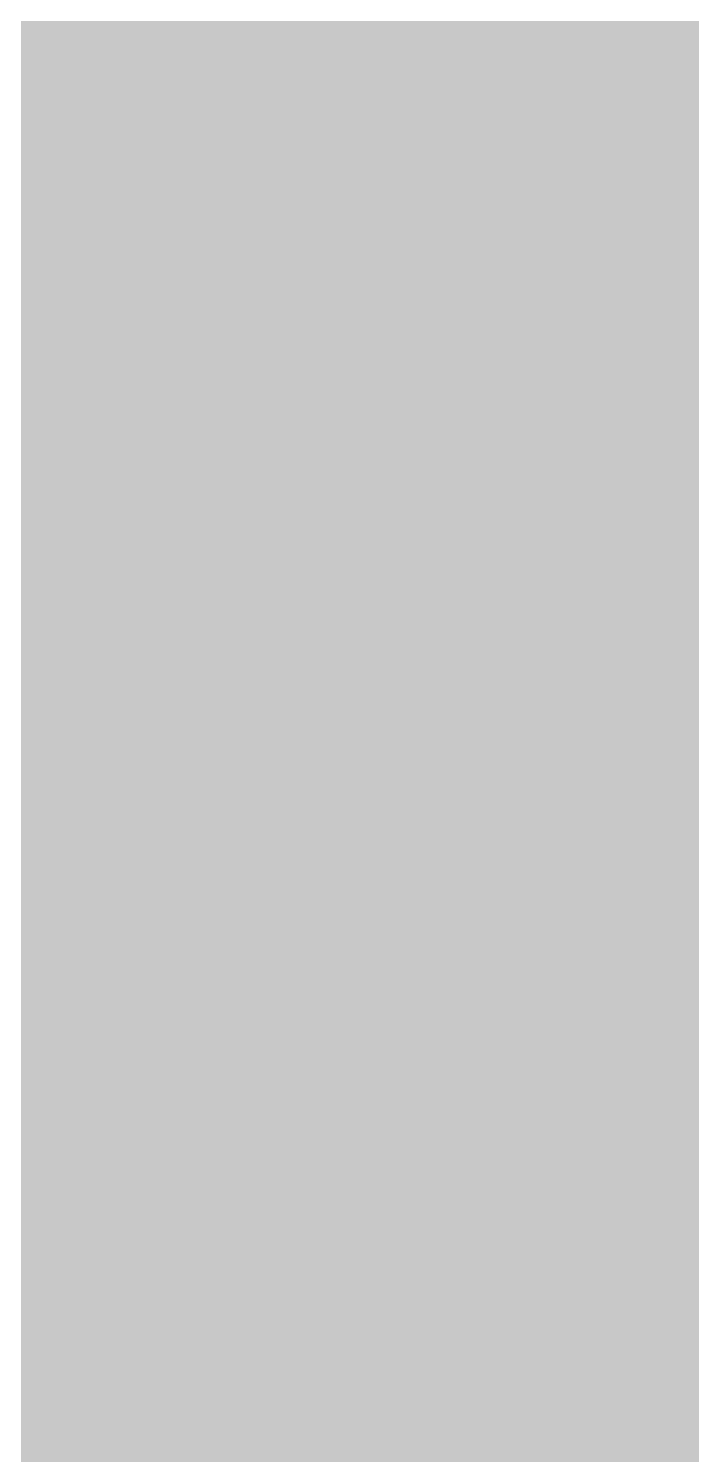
# Model space of a CAD drawing. Header units: metres. Extents: x 1.1 to 88.1, y -3.7 to 23.8.
# Drawn here: x 36.102 to 36.1609, y 13.1884 to 13.3153 of the extents above; entities that cross this region are included whole.
import ezdxf

# ---------------------------------------------------------------- set-up
doc = ezdxf.new("R2010")
doc.units = ezdxf.units.M
doc.layers.add('A-FLOR', color=7, linetype='Continuous', lineweight=9, true_color=0x007f00)
doc.layers.add('P-SANR-FIXT', color=7, linetype='Continuous', lineweight=5)

# ---------------------------------------------------------------- blocks, each defined once
blk = doc.blocks.new('USO_ESG_Cuba lavatório retângular - Uso geral-V17-TÉRREO')
at = {"layer": 'P-SANR-FIXT', "true_color": 0xf3f3f3, "transparency": 33554560}
h = blk.add_hatch(color=7, dxfattribs=at)
h.paths.add_polyline_path([(0.18693, -0.145), (-0.18585, -0.145), (-0.18585, -0.35762), (0.18693, -0.35762), (0.18693, -0.155)])
h.paths.add_polyline_path([(0.00927, -0.22147), (0.01763, -0.22573), (0.02427, -0.23237), (0.02534, -0.23446), (0.02882, -0.24012), (0.03077, -0.25037), (0.02876, -0.26021), (0.02313, -0.26898), (0.02216, -0.26974), (0.01763, -0.27427), (0.00927, -0.27853), (0, -0.28), (-0.00927, -0.27853), (-0.01763, -0.27427), (-0.02427, -0.26763), (-0.02473, -0.26673), (-0.02908, -0.25965), (-0.03102, -0.24951), (-0.02897, -0.2398), (-0.0233, -0.23106), (-0.02107, -0.22917), (-0.01763, -0.22573), (-0.00927, -0.22147), (0.00041, -0.22007), (0.00812, -0.22129)])

msp = doc.modelspace()

# ---------------------------------------------------------------- hatches: boundary and pattern name
at = {"layer": 'A-FLOR', "true_color": 0x464646}
h = msp.add_hatch(color=49, dxfattribs=at)
h.paths.add_polyline_path([(35.9564, 12.98206), (35.96553, 12.9828), (35.9739, 12.98574), (36.0778, 13.03605), (35.98883, 13.06715), (35.98851, 13.06592), (35.97435, 13.07088), (35.97287, 13.07277), (35.97134, 13.07303), (35.97118, 13.07289), (35.97047, 13.07234), (35.96942, 13.0706), (35.95591, 13.06409), (35.95516, 13.06517), (35.90926, 13.04303), (35.9306, 12.99912), (35.93457, 12.99306), (35.94171, 12.98704), (35.94824, 12.98376), (35.95524, 12.9823)])
h.paths.add_polyline_path([(35.95524, 13.00381), (35.95131, 13.00711), (35.95229, 13.00644)])
h.paths.add_polyline_path([(36.14567, 13.06859), (36.28535, 13.13612), (36.29141, 13.14009), (36.29743, 13.14724), (36.30072, 13.15376), (36.30241, 13.16192), (36.30162, 13.17123), (36.29873, 13.17942), (36.17922, 13.42688), (36.17525, 13.43294), (36.1681, 13.43895), (36.16158, 13.44224), (36.15304, 13.44392), (36.14428, 13.4432), (36.13592, 13.44025), (35.82446, 13.28988), (35.81827, 13.28576), (35.81239, 13.27876), (35.8091, 13.27224), (35.8074, 13.26408), (35.80787, 13.25575), (35.81109, 13.24658), (35.89204, 13.07913), (35.93784, 13.10122), (35.9374, 13.10246), (35.95133, 13.10892), (35.95376, 13.1089), (35.95497, 13.10927), (35.9591, 13.11059), (35.96361, 13.11189), (35.96958, 13.11301), (35.97919, 13.11201), (35.98631, 13.11057), (35.98849, 13.11106), (36.00257, 13.10613), (36.00223, 13.10488), (36.10286, 13.06966), (36.04411, 13.19146), (36.0408, 13.19017), (36.03906, 13.19008), (36.03691, 13.19072), (36.03549, 13.19223), (36.03499, 13.19375), (36.03557, 13.1957), (36.0361, 13.19696), (36.03531, 13.19927), (36.0363, 13.19975), (36.03326, 13.20674), (36.03023, 13.20737), (36.02173, 13.2118), (36.01532, 13.21752), (36.01033, 13.22513), (36.00748, 13.23377), (36.00697, 13.24285), (36.00901, 13.25213), (36.01292, 13.25988), (36.01898, 13.26667), (36.02658, 13.27166), (36.03522, 13.27451), (36.04432, 13.27502), (36.05321, 13.27317), (36.06185, 13.26861), (36.06812, 13.26302), (36.07311, 13.25541), (36.07596, 13.24677), (36.07648, 13.23768), (36.07462, 13.22878), (36.07339, 13.22572), (36.07701, 13.21938), (36.07815, 13.21972), (36.0792, 13.21753), (36.08143, 13.21702), (36.08261, 13.21639), (36.08348, 13.21413), (36.08322, 13.21238), (36.08232, 13.2105), (36.07977, 13.20866), (36.07843, 13.20801), (36.14564, 13.06866)])
h.paths.add_polyline_path([(35.82916, 13.26524), (35.83246, 13.26917), (35.83178, 13.26818), (35.83139, 13.26774)])

# ---------------------------------------------------------------- block references
at = {"layer": 'P-SANR-FIXT', "rotation": 205.7481327013867}
msp.add_blockref('USO_ESG_Cuba lavatório retângular - Uso geral-V17-TÉRREO', (36.15033, 13.01509), dxfattribs=at)

doc.saveas('drawing.dxf')
